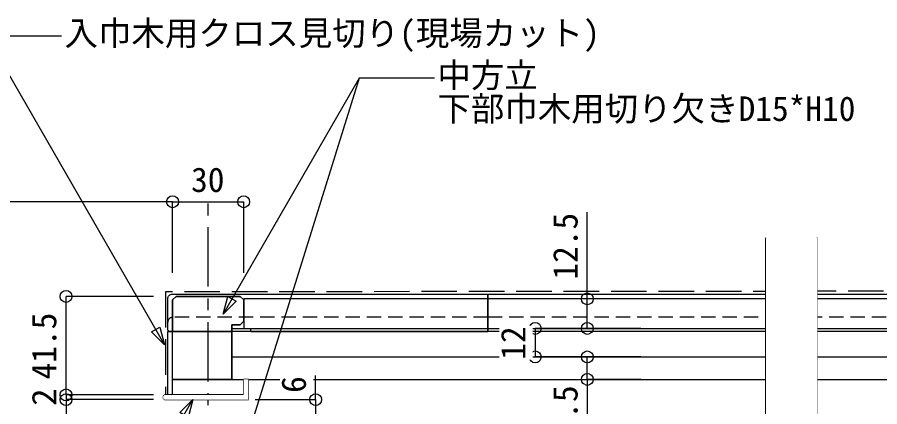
# Model space of a CAD drawing. Units: millimetres, scale not verified. Extents: x -1051 to 1051, y -744 to 744.
# Drawn here: x -427.4 to -63.6, y 97.7 to 261.9 of the extents above; entities that cross this region are included whole.
import ezdxf
from ezdxf.enums import TextEntityAlignment as Align

# ---------------------------------------------------------------- set-up
doc = ezdxf.new("R2010")
doc.units = ezdxf.units.MM
doc.header["$LTSCALE"] = 5
for name, pattern in [('CHAIN1', [8, 5, -1, 1, -1]), ('DASHED1', [1.8, 1.2, -0.6]), ('DASHED3', [4, 3, -1])]:
    doc.linetypes.add(name, pattern=pattern)
for name, color, linetype in [('1-0', 7, 'Continuous'), ('2-0', 7, 'Continuous'), ('3-0', 7, 'Continuous'), ('4-0', 4, 'Continuous'), ('5-0', 7, 'Continuous')]:
    doc.layers.add(name, color=color, linetype=linetype)
doc.styles.add('ＭＳ ゴシック', font='')
doc.styles.get('ＭＳ ゴシック').set_extended_font_data('MS Gothic')

msp = doc.modelspace()

# ---------------------------------------------------------------- linework, layer by layer
at = {"layer": '1-0'}
for p, q in [((-336.89, 118.665), (-336.89, 130.665)), ((-336.89, 130.665), (86.622, 130.665)), ((-336.89, 109.165), (-336.89, 118.665)), ((-336.89, 118.665), (86.622, 118.665)), ((-336.89, 118.665), (86.622, 118.665)), ((-336.89, 109.165), (86.622, 109.165))]:
    msp.add_line(p, q, dxfattribs=at)
msp.add_lwpolyline([(218.093, 143.165), (-331.89, 143.165), (-331.89, 130.665), (218.093, 130.665)], dxfattribs=at)
at = {"layer": '2-0', "linetype": 'DASHED1'}
for p, q in [((-228.89, 135.365), (-361.89, 135.365)), ((218.093, 135.365), (-228.89, 135.365))]:
    msp.add_line(p, q, dxfattribs=at)
at = {"layer": '2-0'}
for p, q in [((-363.89, 102.665), (-363.89, 129.365)), ((-363.89, 129.365), (-361.89, 129.365)), ((-361.89, 102.665), (-361.89, 129.365)), ((-328.89, 129.365), (-328.89, 130.665)), ((-328.89, 130.665), (-228.89, 130.665)), ((-328.89, 129.365), (-228.89, 129.365)), ((-228.89, 129.365), (-228.89, 130.665)), ((-363.89, 102.665), (-361.89, 102.665))]:
    msp.add_line(p, q, dxfattribs=at)
msp.add_lwpolyline([(-228.89, 129.365), (-362.99, 129.365), (-363.166, 129.383), (-363.334, 129.434), (-363.49, 129.517), (-363.626, 129.629), (-363.738, 129.765), (-363.822, 129.921), (-363.873, 130.09), (-363.89, 130.265), (-363.89, 137.265), (-363.89, 143.165), (-363.852, 143.556), (-363.738, 143.931), (-363.553, 144.277), (-363.304, 144.58), (-363.001, 144.828), (-362.655, 145.013), (-362.28, 145.127), (-361.89, 145.165), (-228.89, 145.165)], close=True, dxfattribs=at)
for points in [[(218.093, 129.365), (-228.89, 129.365), (-228.89, 145.165), (218.093, 145.165)], [(218.093, 129.365), (-228.89, 129.365), (-228.89, 130.665), (218.093, 130.665)]]:
    msp.add_lwpolyline(points, dxfattribs=at)
at = {"layer": '2-0', "linetype": 'DASHED1'}
msp.add_arc((-361.89, 133.365), 2, 90, 180, dxfattribs=at)
at = {"layer": '3-0', "color": 5, "linetype": 'CHAIN1'}
msp.add_line((-346.89, -11.656), (-346.89, 184.08), dxfattribs=at)
at = {"layer": '3-0'}
for p, q in [((-361.89, 102.665), (-361.89, 109.165)), ((-361.89, 109.165), (-331.89, 109.165)), ((-331.89, 102.665), (-331.89, 109.165)), ((-331.89, 102.665), (-331.89, 109.165)), ((-361.89, 102.665), (-331.89, 102.665))]:
    msp.add_line(p, q, dxfattribs=at)
at = {"layer": '3-0', "color": 3, "linetype": 'DASHED3'}
msp.add_lwpolyline([(218.093, 146.589), (-364.89, 146.093), (-364.89, 102.643)], dxfattribs=at)
at = {"layer": '3-0'}
for points in [[(-331.89, 142.665), (-331.89, 133.675), (-333.4, 132.165), (-336.89, 132.165), (-336.89, 109.165), (-361.89, 109.165), (-361.89, 142.665), (-360.39, 144.165), (-333.39, 144.165)], [(-360.39, 144.165), (-361.89, 142.665), (-361.89, 129.365), (-336.89, 129.365), (-336.89, 132.165), (-333.4, 132.165), (-331.89, 133.675), (-331.89, 142.665), (-333.39, 144.165)], [(-331.89, 102.665), (-364.89, 102.665), (-365.085, 102.646), (-365.273, 102.589), (-365.446, 102.497), (-365.597, 102.373), (-365.722, 102.221), (-365.814, 102.048), (-365.871, 101.861), (-365.871, 101.47), (-365.814, 101.283), (-365.722, 101.11), (-365.597, 100.958), (-365.446, 100.834), (-365.273, 100.742), (-365.085, 100.685), (-364.89, 100.665), (-329.89, 100.665), (-329.89, 109.165), (-331.89, 109.165)]]:
    msp.add_lwpolyline(points, close=True, dxfattribs=at)
at = {"layer": '4-0'}
for p, q in [((-361.89, 184.08), (-750.39, 184.08)), ((-361.89, 154.169), (-361.89, 184.08)), ((-361.89, 154.169), (-361.89, 184.08)), ((-361.89, 184.08), (-331.89, 184.08)), ((-331.89, 154.169), (-331.89, 184.08)), ((-369.926, 144.165), (-406.829, 144.165)), ((-406.829, 102.665), (-406.829, 144.165)), ((-186.921, 130.665), (-186.921, 143.165)), ((-186.27, 130.665), (-208.908, 130.665)), ((-208.908, 130.665), (-208.908, 118.665)), ((-164.284, 130.665), (-186.921, 130.665)), ((-186.27, 118.665), (-208.908, 118.665)), ((-164.284, 118.665), (-186.921, 118.665)), ((-186.921, 109.165), (-186.921, 118.665)), ((-301.525, 100.665), (-301.525, 110.84)), ((-164.284, 109.165), (-186.921, 109.165)), ((-186.921, 109.165), (-186.921, 85.55)), ((-369.926, 102.665), (-406.829, 102.665)), ((-369.926, 102.665), (-406.829, 102.665)), ((-406.829, 102.665), (-406.829, 100.665)), ((-369.926, 100.665), (-406.829, 100.665)), ((-406.829, 100.665), (-406.829, 55.665)), ((-369.926, 100.665), (-406.829, 100.665)), ((-326.985, 100.665), (-301.525, 100.665)), ((-301.525, 100.665), (-301.525, 94.665))]:
    msp.add_line(p, q, dxfattribs=at)
msp.add_lwpolyline([(-164.284, 143.165), (-186.921, 143.165), (-186.921, 179.754)], dxfattribs=at)
for centre in [(-361.89, 184.08), (-361.89, 184.08), (-331.89, 184.08), (-406.829, 144.165), (-186.921, 143.165), (-208.908, 130.665), (-186.921, 130.665), (-208.908, 118.665), (-186.921, 118.665), (-186.921, 109.165), (-406.829, 102.665), (-406.829, 102.665), (-406.829, 100.665), (-406.829, 100.665), (-301.525, 100.665)]:
    msp.add_circle(centre, 2.5, dxfattribs=at)
at = {"layer": '5-0', "color": 6}
msp.add_lwpolyline([(-408.678, 253.953), (-440.428, 253.953), (-365.225, 123.697)], dxfattribs=at)
at = {"layer": '5-0'}
for points in [[(-111.548, -12.512), (-111.548, 70.665), (-119.048, 74.415), (-104.048, 81.915), (-111.548, 85.665), (-111.548, 168.842)], [(-89.902, -12.512), (-89.902, 70.665), (-97.402, 74.415), (-82.402, 81.915), (-89.902, 85.665), (-89.902, 168.842)]]:
    msp.add_lwpolyline(points, dxfattribs=at)
at = {"layer": '5-0', "color": 6}
for points in [[(-335.084, 142.158), (-340.577, 136.665), (-338.566, 144.169)], [(-367.236, 131.201), (-365.225, 123.697), (-370.718, 129.19)]]:
    msp.add_lwpolyline(points, close=True, dxfattribs=at)

# ---------------------------------------------------------------- texts
at = {"layer": '4-0', "style": 'ＭＳ ゴシック'}
msp.add_text('41.5', height=10.35, rotation=90, dxfattribs=at).set_placement((-407.829, 109.163), align=Align.BOTTOM_LEFT)
at = {"layer": '4-0', "style": 'ＭＳ ゴシック', "width": 1.05}
msp.add_text('2', height=10.35, rotation=90, dxfattribs=at).set_placement((-407.829, 97.997), align=Align.BOTTOM_LEFT)
at = {"layer": '5-0', "style": 'ＭＳ ゴシック'}
for s, p in [('入巾木用クロス見切り(現場カット)', (-407.488, 246.897)), ('中方立', (-250.164, 229.156)), ('下部巾木用切り欠きD15*H10', (-250.164, 215.045))]:
    msp.add_text(s, height=10.35, dxfattribs=at).set_placement(p, align=Align.BOTTOM_LEFT)

# ---------------------------------------------------------------- next in the draw order: wipeouts: each hides what was drawn before it
at = {"color": 7}
for points in [[(-354.087, 185.08), (-354.087, 199.191), (-339.693, 199.191), (-339.693, 185.08)], [(-187.921, 151.25), (-202.032, 151.25), (-202.032, 179.754), (-187.921, 179.754)], [(-209.908, 117.468), (-224.019, 117.468), (-224.019, 131.862), (-209.908, 131.862)], [(-302.525, 103.502), (-316.636, 103.502), (-316.636, 110.84), (-302.525, 110.84)], [(-187.921, 85.55), (-202.032, 85.55), (-202.032, 106.999), (-187.921, 106.999)]]:
    msp.add_wipeout(points, dxfattribs=at)
for points in [[(-97.402, 74.415), (-89.902, 85.665), (-89.902, 168.842), (-89.902, 168.842)], [(-331.89, 102.665), (-329.89, 100.665), (-329.89, 109.165), (-329.89, 109.165)]]:
    msp.add_wipeout(points)

# ---------------------------------------------------------------- next in the draw order: linework, layer by layer
at = {"layer": '5-0', "color": 6}
msp.add_lwpolyline([(-251.354, 236.211), (-283.104, 236.211), (-340.577, 136.665)], dxfattribs=at)

# ---------------------------------------------------------------- next in the draw order: texts
at = {"layer": '4-0', "style": 'ＭＳ ゴシック'}
msp.add_text('30', height=10.35, dxfattribs=at).set_placement((-354.087, 185.08), align=Align.BOTTOM_LEFT)
for s, p in [('12.5', (-187.921, 151.25)), ('12', (-209.908, 117.468)), ('6', (-302.525, 103.502)), ('9.5', (-187.921, 85.55))]:
    msp.add_text(s, height=10.35, rotation=90, dxfattribs=at).set_placement(p, align=Align.BOTTOM_LEFT)

# ---------------------------------------------------------------- next in the draw order: wipeouts: each hides what was drawn before it
for points in [[(-104.048, 81.915), (-97.402, 74.415), (-89.902, 168.842), (-89.902, 168.842)], [(-331.89, 102.665), (-329.89, 100.665), (-329.89, 100.665), (-329.89, 100.665)]]:
    msp.add_wipeout(points)

# ---------------------------------------------------------------- next in the draw order: linework, layer by layer
at = {"layer": '3-0'}
msp.add_solid([(-331.89, 109.165), (-331.89, 102.665), (-331.89, 102.665)], dxfattribs=at)

# ---------------------------------------------------------------- next in the draw order: wipeouts: each hides what was drawn before it
msp.add_wipeout([(-111.548, 85.665), (-104.048, 81.915), (-89.902, 168.842), (-89.902, 168.842)])

# ---------------------------------------------------------------- next in the draw order: wipeouts: each hides what was drawn before it
for points in [[(-111.548, 168.842), (-111.548, 85.665), (-89.902, 168.842), (-89.902, 168.842)], [(-331.89, 109.165), (-331.89, 102.665), (-329.89, 109.165), (-329.89, 109.165)]]:
    msp.add_wipeout(points)

# ---------------------------------------------------------------- next in the draw order: wipeouts: each hides what was drawn before it
msp.add_wipeout([(-364.89, 100.665), (-329.89, 100.665), (-331.89, 102.665), (-331.89, 102.665)])

# ---------------------------------------------------------------- next in the draw order: wipeouts: each hides what was drawn before it
msp.add_wipeout([(-364.89, 102.665), (-364.89, 100.665), (-331.89, 102.665), (-331.89, 102.665)])

# ---------------------------------------------------------------- next in the draw order: linework, layer by layer
at = {"layer": '5-0', "color": 6}
msp.add_line((-283.104, 236.211), (-341.612, 48.895), dxfattribs=at)
msp.add_lwpolyline([(-358.841, 95.173), (-353.348, 100.665), (-355.359, 93.162)], close=True, dxfattribs=at)

# ---------------------------------------------------------------- next in the draw order: wipeouts: each hides what was drawn before it
msp.add_wipeout([(-365.085, 100.685), (-364.89, 100.665), (-364.89, 102.665), (-364.89, 102.665)])

# ---------------------------------------------------------------- next in the draw order: wipeouts: each hides what was drawn before it
msp.add_wipeout([(-365.085, 102.646), (-365.085, 100.685), (-364.89, 102.665), (-364.89, 102.665)])

# ---------------------------------------------------------------- next in the draw order: wipeouts: each hides what was drawn before it
msp.add_wipeout([(-365.273, 100.742), (-365.085, 100.685), (-365.085, 102.646), (-365.085, 102.646)])

# ---------------------------------------------------------------- next in the draw order: wipeouts: each hides what was drawn before it
msp.add_wipeout([(-365.273, 102.589), (-365.273, 100.742), (-365.085, 102.646), (-365.085, 102.646)])

# ---------------------------------------------------------------- next in the draw order: wipeouts: each hides what was drawn before it
msp.add_wipeout([(-365.446, 100.834), (-365.273, 100.742), (-365.273, 102.589), (-365.273, 102.589)])

# ---------------------------------------------------------------- next in the draw order: wipeouts: each hides what was drawn before it
msp.add_wipeout([(-365.446, 102.497), (-365.446, 100.834), (-365.273, 102.589), (-365.273, 102.589)])

# ---------------------------------------------------------------- next in the draw order: wipeouts: each hides what was drawn before it
msp.add_wipeout([(-365.597, 100.958), (-365.446, 100.834), (-365.446, 102.497), (-365.446, 102.497)])

# ---------------------------------------------------------------- next in the draw order: wipeouts: each hides what was drawn before it
msp.add_wipeout([(-365.597, 102.373), (-365.597, 100.958), (-365.446, 102.497), (-365.446, 102.497)])

# ---------------------------------------------------------------- next in the draw order: wipeouts: each hides what was drawn before it
msp.add_wipeout([(-365.722, 101.11), (-365.597, 100.958), (-365.597, 102.373), (-365.597, 102.373)])

# ---------------------------------------------------------------- next in the draw order: wipeouts: each hides what was drawn before it
msp.add_wipeout([(-365.722, 102.221), (-365.722, 101.11), (-365.597, 102.373), (-365.597, 102.373)])

# ---------------------------------------------------------------- next in the draw order: wipeouts: each hides what was drawn before it
msp.add_wipeout([(-365.814, 101.283), (-365.722, 101.11), (-365.722, 102.221), (-365.722, 102.221)])

# ---------------------------------------------------------------- next in the draw order: wipeouts: each hides what was drawn before it
msp.add_wipeout([(-365.814, 102.048), (-365.814, 101.283), (-365.722, 102.221), (-365.722, 102.221)])

# ---------------------------------------------------------------- next in the draw order: wipeouts: each hides what was drawn before it
msp.add_wipeout([(-365.871, 101.47), (-365.814, 101.283), (-365.814, 102.048), (-365.814, 102.048)])

# ---------------------------------------------------------------- next in the draw order: wipeouts: each hides what was drawn before it
msp.add_wipeout([(-365.871, 101.861), (-365.871, 101.47), (-365.814, 102.048), (-365.814, 102.048)])

# ---------------------------------------------------------------- next in the draw order: linework, layer by layer
msp.add_lwpolyline([(-377.959, -37.539), (-433.141, -37.539), (-353.348, 100.665)], dxfattribs=at)

doc.saveas('drawing.dxf')
